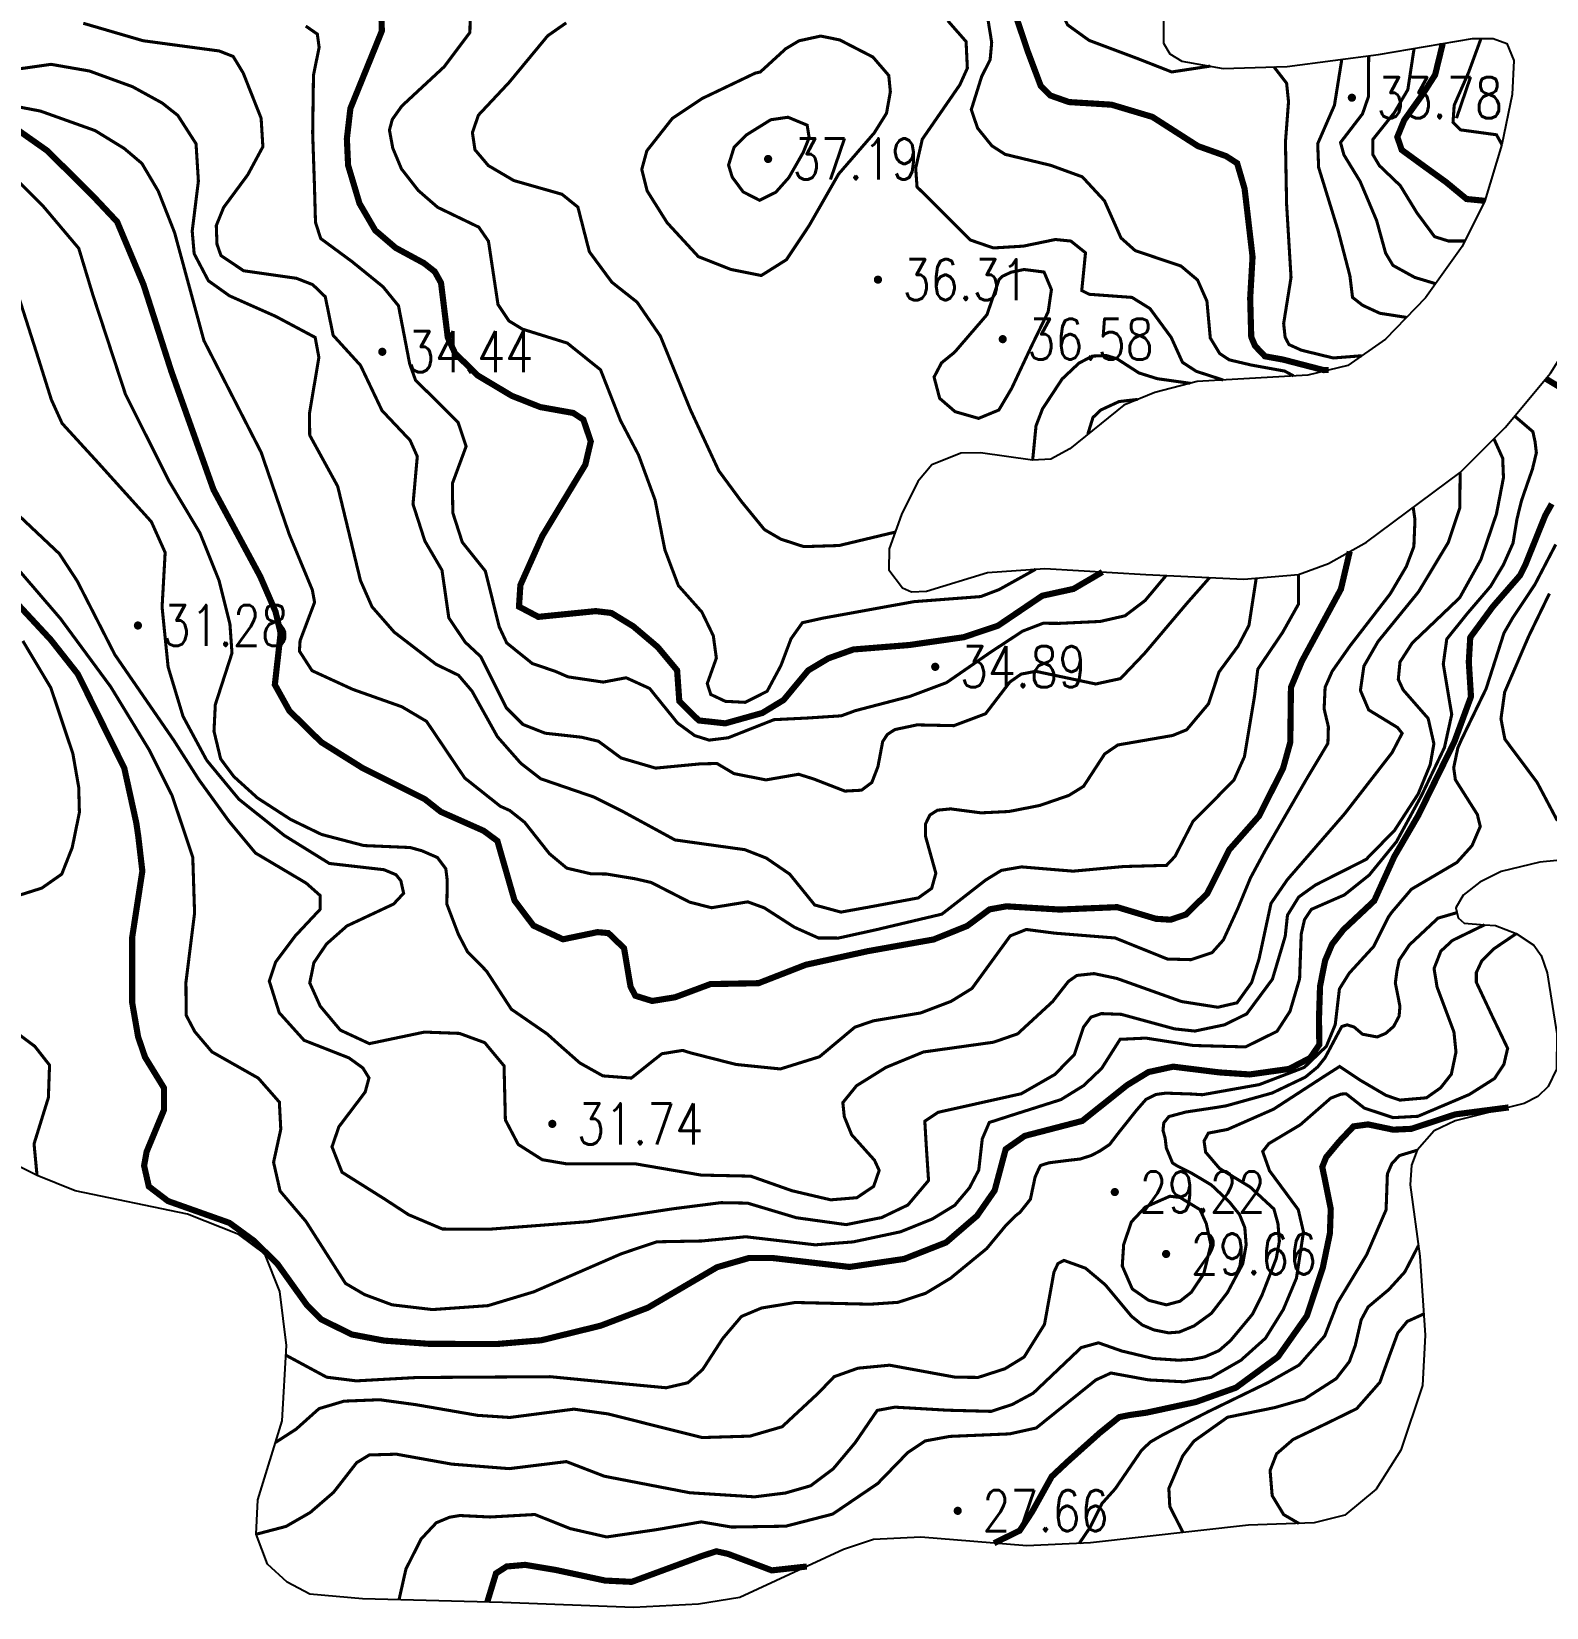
# Model space of a CAD drawing. Extents: x 404846 to 408477, y 3390929 to 3392894.
# Drawn here: x 405247.92 to 405284.89, y 3392330.29 to 3392368.75 of the extents above; entities that cross this region are included whole.
import ezdxf
from ezdxf.enums import TextEntityAlignment as Align

# ---------------------------------------------------------------- set-up
doc = ezdxf.new("R2010")
doc.units = 0
doc.header["$LTSCALE"] = 0.5
doc.layers.get('0').update_dxf_attribs({"linetype": 'CONTINUOUS'})
for name, color, linetype in [('DGX', 2, 'CONTINUOUS'), ('DMTZ', 3, 'CONTINUOUS'), ('GCD', 1, 'CONTINUOUS')]:
    doc.layers.add(name, color=color, linetype=linetype)
doc.styles.add('HZ', font='rs.shx', dxfattribs={"width": 0.8, "bigfont": 'hztxt.shx'})
doc.linetypes.add('1033B', pattern='A,1,[186,AAA.SHX,S=1,R=0,X=0,Y=0],1', length=2)

# ---------------------------------------------------------------- blocks, each defined once
blk = doc.blocks.new('GC200')
at = {"linetype": 'Continuous', "const_width": 0.2, "flags": 128}
blk.add_lwpolyline([(-0.1, 0, 1), (0.1, 0, 1)], format="xyb", close=True, dxfattribs=at)

msp = doc.modelspace()

# ---------------------------------------------------------------- linework, layer by layer
at = {"layer": 'DGX', "linetype": 'Continuous', "flags": 128}
for points, const_width, elevation in [([(405276.688, 3392367.908), (405275.746, 3392367.765), (405274.932, 3392368.084), (405273.73, 3392368.535), (405273.204, 3392368.914), (405273.022, 3392369.283), (405272.771, 3392370.382), (405272.296, 3392371.197), (405272.144, 3392371.642), (405272.231, 3392372.055), (405273.053, 3392373.731)], 0.075, 34.5), ([(405258.634, 3392369.654), (405258.617, 3392368.728), (405257.99, 3392367.893), (405256.954, 3392366.932), (405256.723, 3392366.607), (405256.653, 3392366.347), (405256.734, 3392365.907), (405256.947, 3392365.398), (405257.358, 3392364.871), (405257.832, 3392364.46), (405258.834, 3392363.977), (405259.07, 3392363.634), (405259.302, 3392362.091), (405259.57, 3392361.689), (405259.899, 3392361.489), (405260.994, 3392361.148), (405261.806, 3392360.495), (405262.292, 3392359.259), (405262.733, 3392358.417), (405263.136, 3392357.32), (405263.375, 3392356.105), (405263.706, 3392355.228), (405264.279, 3392354.584), (405264.558, 3392354.004), (405264.632, 3392353.46), (405264.41, 3392352.84), (405264.495, 3392352.574), (405264.851, 3392352.406), (405265.336, 3392352.381), (405265.871, 3392352.651), (405266.207, 3392353.277), (405266.454, 3392353.932), (405266.732, 3392354.324), (405267.231, 3392354.435), (405269.454, 3392354.838), (405271.084, 3392354.962), (405271.531, 3392355.132), (405272.427, 3392355.63)], 0.075, 35.5), ([(405271.884, 3392369.302), (405272.233, 3392368.265), (405272.549, 3392367.425), (405272.785, 3392367.19), (405273.239, 3392367.03), (405274.277, 3392366.966), (405275.274, 3392366.668), (405276.384, 3392365.957), (405277.075, 3392365.71), (405277.343, 3392365.537), (405277.525, 3392364.914), (405277.719, 3392363.252), (405277.661, 3392362.247), (405277.687, 3392361.297), (405277.78, 3392361.079), (405278.021, 3392360.826), (405278.458, 3392360.747), (405279.453, 3392360.489), (405279.578, 3392360.49)], 0.15, 35), ([(405276.672, 3392355.426), (405276.111, 3392354.791), (405275.083, 3392353.575), (405274.496, 3392352.96), (405273.891, 3392352.829), (405272.422, 3392353.139), (405272.069, 3392353.069), (405271.796, 3392352.877), (405271.203, 3392352.103), (405270.43, 3392351.812), (405269.531, 3392351.831), (405268.99, 3392351.717), (405268.805, 3392351.597), (405268.692, 3392351.425), (405268.575, 3392350.809), (405268.427, 3392350.426), (405268.176, 3392350.237), (405267.77, 3392350.215), (405267.004, 3392350.512), (405266.639, 3392350.626), (405265.842, 3392350.488), (405265.061, 3392350.642), (405264.649, 3392350.888), (405264.246, 3392350.88), (405263.149, 3392350.776), (405262.307, 3392351.023), (405261.753, 3392351.432), (405261.34, 3392351.53), (405260.453, 3392351.628), (405259.912, 3392351.841), (405259.506, 3392352.247), (405258.884, 3392353.493), (405258.501, 3392353.85), (405258.102, 3392354.443), (405257.936, 3392355.604), (405257.518, 3392356.317), (405257.228, 3392357.218), (405257.333, 3392358.38), (405257.157, 3392358.776), (405256.472, 3392359.501), (405255.947, 3392360.604), (405255.279, 3392361.338), (405255.087, 3392362.279), (405254.781, 3392362.574), (405254.381, 3392362.73), (405253.094, 3392362.913), (405252.541, 3392363.284), (405252.444, 3392363.561), (405252.427, 3392364.016), (405252.606, 3392364.458), (405253.196, 3392365.257), (405253.564, 3392365.94), (405253.521, 3392366.636), (405253.084, 3392367.739), (405252.839, 3392368.143), (405252.497, 3392368.277), (405250.64, 3392368.527), (405249.18, 3392368.953)], 0.075, 34), ([(405274.054, 3392355.562), (405273.348, 3392355.149), (405272.586, 3392354.982), (405271.502, 3392354.249), (405270.667, 3392353.97), (405269.342, 3392353.78), (405267.976, 3392353.671), (405267.368, 3392353.455), (405266.875, 3392353.161), (405266.272, 3392352.437), (405265.753, 3392352.121), (405264.849, 3392351.868), (405264.204, 3392351.939), (405263.728, 3392352.407), (405263.674, 3392353.162), (405263.2, 3392353.731), (405262.605, 3392354.235), (405262.07, 3392354.562), (405261.689, 3392354.607), (405260.288, 3392354.467), (405259.815, 3392354.716), (405259.849, 3392355.242), (405260.382, 3392356.437), (405261.434, 3392358.179), (405261.567, 3392358.746), (405261.387, 3392359.28), (405261.138, 3392359.443), (405260.333, 3392359.587), (405259.638, 3392359.862), (405258.807, 3392360.358), (405258.252, 3392360.904), (405258.076, 3392361.287), (405257.912, 3392362.618), (405257.759, 3392362.892), (405257.495, 3392363.099), (405256.807, 3392363.471), (405256.306, 3392363.899), (405255.922, 3392364.556), (405255.644, 3392365.487), (405255.614, 3392366.135), (405255.7, 3392366.874), (405256.468, 3392368.765), (405256.458, 3392369.096)], 0.15, 35), ([(405260.967, 3392368.963), (405260.515, 3392368.647), (405259.574, 3392367.51), (405258.825, 3392366.711), (405258.678, 3392366.285), (405258.74, 3392365.867), (405259.067, 3392365.48), (405259.686, 3392365.116), (405260.863, 3392364.78), (405261.252, 3392364.468), (405261.532, 3392363.378), (405262.082, 3392362.633), (405262.697, 3392362.147), (405263.265, 3392361.321), (405264.001, 3392359.516), (405264.69, 3392358.034), (405265.239, 3392357.289), (405265.805, 3392356.597), (405266.206, 3392356.363), (405266.766, 3392356.181), (405267.628, 3392356.208), (405268.997, 3392356.535)], 0.075, 36), ([(405277.003, 3392360.246), (405276.346, 3392360.459), (405276.009, 3392360.678), (405275.733, 3392361.287), (405275.215, 3392361.991), (405274.776, 3392362.263), (405273.733, 3392362.339), (405273.55, 3392362.431), (405273.642, 3392363.352), (405273.285, 3392363.638), (405272.908, 3392363.676), (405272.123, 3392363.514), (405271.393, 3392363.47), (405270.833, 3392363.663), (405270.211, 3392364.283), (405269.53, 3392364.96), (405269.497, 3392365.417), (405269.658, 3392366.123), (405270.575, 3392367.451), (405270.758, 3392367.857), (405270.727, 3392368.506), (405270.283, 3392369.013)], 0.075, 36), ([(405278.719, 3392360.348), (405278.502, 3392360.465), (405277.689, 3392360.612), (405277.151, 3392360.739), (405276.917, 3392360.893), (405276.687, 3392361.274), (405276.605, 3392362.173), (405276.377, 3392362.687), (405275.973, 3392363.028), (405274.855, 3392363.405), (405274.508, 3392363.714), (405274.106, 3392364.619), (405273.564, 3392365.205), (405272.793, 3392365.486), (405271.681, 3392365.754), (405271.357, 3392365.962), (405271.008, 3392366.394), (405270.854, 3392366.845), (405271.106, 3392367.65), (405271.314, 3392368.063), (405271.352, 3392368.485), (405271.264, 3392369.028)], 0.075, 35.5), ([(405254.61, 3392368.885), (405254.893, 3392368.689), (405254.937, 3392368.366), (405254.799, 3392367.685), (405254.779, 3392366.278), (405254.822, 3392365.015), (405254.848, 3392364.097), (405254.975, 3392363.7), (405255.742, 3392363.135), (405256.496, 3392362.523), (405256.874, 3392362.059), (405257.147, 3392360.641), (405257.289, 3392360.245), (405258.327, 3392359.216), (405258.525, 3392358.629), (405258.189, 3392357.72), (405258.2, 3392357.005), (405258.432, 3392356.286), (405258.993, 3392355.586), (405259.333, 3392354.222), (405259.516, 3392353.83), (405260.139, 3392353.329), (405260.701, 3392353.138), (405261.011, 3392353.003), (405261.871, 3392352.875), (405262.43, 3392352.981), (405263.003, 3392352.72), (405263.686, 3392351.875), (405264.105, 3392351.569), (405264.456, 3392351.459), (405264.92, 3392351.516), (405266.039, 3392351.958), (405266.846, 3392351.998), (405267.681, 3392352.052), (405268.025, 3392352.178), (405269.349, 3392352.524), (405270.25, 3392352.862), (405271.323, 3392353.603), (405272.107, 3392354.119), (405272.608, 3392354.311), (405272.993, 3392354.308), (405274.001, 3392354.355), (405274.606, 3392354.493), (405275.097, 3392354.866), (405275.608, 3392355.476)], 0.075, 34.5), ([(405283.295, 3392368.582), (405282.992, 3392367.753), (405282.64, 3392366.952), (405282.612, 3392366.537), (405282.798, 3392366.351), (405283.672, 3392366.232), (405283.803, 3392365.996)], 0.075, 32), ([(405282.185, 3392362.598), (405281.679, 3392362.75), (405281.146, 3392363.044), (405280.967, 3392363.343), (405280.748, 3392364.137), (405280.346, 3392365.091), (405279.948, 3392365.743), (405279.866, 3392366.044), (405280.403, 3392366.743), (405280.546, 3392367.158), (405280.553, 3392368.156)], 0.075, 33.5), ([(405281.661, 3392368.336), (405281.509, 3392367.334), (405281.18, 3392366.772), (405280.656, 3392366.119), (405280.655, 3392365.748), (405280.815, 3392365.479), (405281.325, 3392364.99), (405281.731, 3392364.326), (405282.162, 3392363.745), (405282.499, 3392363.639), (405282.904, 3392363.639)], 0.075, 33), ([(405283.385, 3392364.62), (405282.942, 3392364.664), (405282.444, 3392365.075), (405281.849, 3392365.505), (405281.359, 3392365.863), (405281.252, 3392366.178), (405281.419, 3392366.587), (405281.874, 3392367.225), (405282.175, 3392367.694), (405282.361, 3392368.457)], 0.15, 32.5), ([(405277.809, 3392355.413), (405277.631, 3392354.259), (405277.366, 3392353.754), (405276.901, 3392353.123), (405276.645, 3392352.347), (405276.112, 3392351.712), (405275.768, 3392351.572), (405274.432, 3392351.341), (405274.109, 3392351.121), (405273.595, 3392350.332), (405273.237, 3392350.11), (405272.525, 3392349.864), (405271.772, 3392349.717), (405271.092, 3392349.684), (405270.35, 3392349.781), (405270.029, 3392349.749), (405269.845, 3392349.632), (405269.736, 3392349.412), (405269.739, 3392349.106), (405269.989, 3392348.21), (405269.887, 3392347.841), (405269.56, 3392347.608), (405268.325, 3392347.379), (405267.673, 3392347.262), (405267.032, 3392347.436), (405266.424, 3392348.187), (405265.852, 3392348.58), (405265.327, 3392348.785), (405263.623, 3392349.023), (405262.354, 3392349.714), (405261.637, 3392350.072), (405260.345, 3392350.516), (405259.86, 3392350.893), (405259.288, 3392351.542), (405258.668, 3392352.656), (405258.339, 3392353.042), (405257.794, 3392353.307), (405256.769, 3392354.095), (405256.227, 3392354.714), (405255.945, 3392355.356), (405255.39, 3392357.653), (405254.707, 3392358.9), (405254.701, 3392359.432), (405254.931, 3392360.798), (405254.84, 3392361.287), (405253.875, 3392361.801), (405252.749, 3392362.302), (405252.235, 3392362.668), (405251.887, 3392363.33), (405251.839, 3392363.88), (405251.99, 3392365.102), (405251.933, 3392366.012), (405251.488, 3392366.704), (405251.106, 3392367.007), (405250.384, 3392367.404), (405249.33, 3392367.788), (405248.394, 3392367.951), (405246.62, 3392367.699)], 0.075, 33.5), ([(405280.385, 3392360.839), (405279.688, 3392360.785), (405278.909, 3392360.975), (405278.608, 3392361.112), (405278.514, 3392361.291), (405278.478, 3392361.625), (405278.658, 3392362.75), (405278.55, 3392364.536), (405278.522, 3392366.059), (405278.597, 3392367.038), (405278.55, 3392367.49), (405278.239, 3392367.892)], 0.075, 34.5), ([(405279.897, 3392368.073), (405279.718, 3392366.953), (405279.309, 3392366.013), (405279.332, 3392365.434), (405279.806, 3392363.899), (405280.095, 3392362.791), (405280.159, 3392362.263), (405280.404, 3392362.071), (405280.826, 3392361.876), (405281.476, 3392361.775)], 0.075, 34), ([(405245.064, 3392367.399), (405248.136, 3392366.81), (405249.469, 3392366.334), (405250.181, 3392365.897), (405250.612, 3392365.531), (405251.011, 3392364.856), (405251.409, 3392363.844), (405252.125, 3392361.209), (405253.522, 3392358.482), (405254.207, 3392356.482), (405254.771, 3392355.124), (405254.826, 3392354.823), (405254.472, 3392353.885), (405254.456, 3392353.631), (405254.764, 3392353.154), (405255.756, 3392352.698), (405256.957, 3392352.273), (405257.558, 3392351.917), (405258.49, 3392350.535), (405259.359, 3392349.845), (405259.592, 3392349.74), (405259.955, 3392349.45), (405260.558, 3392348.687), (405260.98, 3392348.335), (405261.567, 3392348.197), (405261.954, 3392348.191), (405262.646, 3392348.076), (405263.044, 3392347.984), (405263.982, 3392347.504), (405264.514, 3392347.369), (405265.398, 3392347.512), (405265.803, 3392347.365), (405266.54, 3392346.891), (405267.126, 3392346.63), (405267.612, 3392346.629), (405268.525, 3392346.83), (405270.136, 3392347.212), (405271.203, 3392348.043), (405271.588, 3392348.28), (405272.08, 3392348.365), (405273.338, 3392348.261), (405274.569, 3392348.374), (405275.619, 3392348.403), (405275.827, 3392348.623), (405276.265, 3392349.475), (405277.264, 3392350.483), (405277.521, 3392351.055), (405277.769, 3392352.547), (405277.847, 3392353.191), (405278.453, 3392354.088), (405278.839, 3392354.776), (405278.842, 3392355.503)], 0.075, 33), ([(405280.091, 3392356.062), (405279.876, 3392355.143), (405278.921, 3392353.38), (405278.656, 3392352.746), (405278.64, 3392351.406), (405278.463, 3392350.767), (405277.876, 3392349.606), (405277.147, 3392348.78), (405276.613, 3392347.715), (405276.095, 3392347.205), (405275.718, 3392347.076), (405275.36, 3392347.099), (405274.416, 3392347.383), (405273.012, 3392347.324), (405271.713, 3392347.403), (405271.301, 3392347.329), (405270.754, 3392346.924), (405269.935, 3392346.594), (405268.335, 3392346.31), (405266.814, 3392345.976), (405265.661, 3392345.527), (405264.487, 3392345.505), (405263.623, 3392345.183), (405263.065, 3392345.093), (405262.654, 3392345.221), (405262.537, 3392345.445), (405262.379, 3392346.382), (405261.996, 3392346.75), (405261.73, 3392346.773), (405260.889, 3392346.598), (405260.168, 3392346.932), (405259.706, 3392347.544), (405259.288, 3392348.998), (405258.951, 3392349.247), (405257.907, 3392349.71), (405257.512, 3392350.021), (405256.001, 3392350.775), (405254.988, 3392351.41), (405254.21, 3392352.174), (405253.856, 3392352.812), (405253.997, 3392354.069), (405253.874, 3392354.591), (405253.5, 3392355.452), (405252.359, 3392357.57), (405251.331, 3392360.455), (405250.652, 3392362.572), (405250.007, 3392364.109), (405249.391, 3392364.764), (405248.299, 3392365.844), (405247.555, 3392366.368)], 0.15, 32.5), ([(405247.444, 3392365.245), (405248.182, 3392364.512), (405249.071, 3392363.459), (405249.421, 3392362.303), (405250.211, 3392359.896), (405251.275, 3392357.775), (405252.03, 3392356.51), (405252.492, 3392355.359), (405252.76, 3392354.291), (405252.81, 3392353.583), (405252.403, 3392352.325), (405252.371, 3392351.676), (405252.533, 3392351.001), (405252.852, 3392350.573), (405253.434, 3392350.046), (405254.243, 3392349.522), (405254.998, 3392349.156), (405256.028, 3392348.886), (405257.157, 3392348.838), (405257.442, 3392348.76), (405257.822, 3392348.595), (405258.029, 3392348.319), (405258.065, 3392348.023), (405258.054, 3392347.458), (405258.336, 3392346.718), (405258.56, 3392346.29), (405259.021, 3392345.825), (405259.628, 3392344.892), (405260.504, 3392344.288), (405260.833, 3392343.992), (405261.301, 3392343.58), (405261.863, 3392343.265), (405262.557, 3392343.212), (405263.301, 3392343.805), (405263.809, 3392343.887), (405264.006, 3392343.826), (405265.111, 3392343.544), (405266.194, 3392343.434), (405267.15, 3392343.732), (405268.011, 3392344.453), (405268.462, 3392344.608), (405269.618, 3392344.801), (405270.361, 3392345.084), (405270.871, 3392345.399), (405271.805, 3392346.682), (405272.197, 3392346.838), (405272.892, 3392346.748), (405274.366, 3392346.63), (405275.64, 3392346.117), (405276.219, 3392346.101), (405276.73, 3392346.272), (405277.007, 3392346.583), (405277.357, 3392347.345), (405277.669, 3392348.098), (405278.032, 3392348.772), (405279.027, 3392350.492), (405279.558, 3392351.38), (405279.57, 3392351.782), (405279.466, 3392352.221), (405279.49, 3392352.747), (405279.661, 3392353.137), (405280.1, 3392353.762), (405281.08, 3392355.03), (405281.472, 3392355.696), (405281.656, 3392356.183), (405281.683, 3392356.835), (405281.64, 3392357.138)], 0.075, 32), ([(405247.551, 3392362.443), (405248.043, 3392360.905), (405248.401, 3392359.768), (405248.664, 3392359.188), (405249.549, 3392358.221), (405250.842, 3392356.788), (405251.179, 3392356.037), (405251.104, 3392354.706), (405251.251, 3392353.244), (405251.615, 3392352.039), (405252.193, 3392350.966)], 0.075, 31.5), ([(405276.2, 3392360.166), (405275.395, 3392360.279), (405274.947, 3392360.419), (405274.414, 3392360.763), (405274.156, 3392360.843), (405273.81, 3392360.831), (405273.48, 3392360.658), (405273.071, 3392360.272), (405272.592, 3392359.542), (405272.434, 3392359.129), (405272.352, 3392358.291)], 0.075, 36.5), ([(405284.877, 3392360.278), (405285.373, 3392359.979)], 0.15, 30), ([(405274.913, 3392359.773), (405274.46, 3392359.721), (405274.017, 3392359.516), (405273.824, 3392359.333), (405273.698, 3392358.927)], 0.075, 37), ([(405247.228, 3392356.048), (405248.623, 3392354.425), (405249.851, 3392352.759), (405250.784, 3392351.229), (405251.349, 3392350.104), (405251.853, 3392348.599), (405251.897, 3392347.238), (405251.686, 3392345.548), (405251.692, 3392344.744), (405251.901, 3392344.346), (405252.321, 3392343.851), (405253.453, 3392343.21), (405253.966, 3392342.625), (405254.001, 3392341.963), (405253.825, 3392341.156), (405253.984, 3392340.455), (405254.615, 3392339.713), (405255.58, 3392338.201), (405256.044, 3392337.929), (405256.718, 3392337.678), (405257.704, 3392337.562), (405259.058, 3392337.658), (405260.178, 3392337.996), (405262.315, 3392338.925), (405263.178, 3392339.216), (405264.274, 3392339.236), (405265.35, 3392339.339), (405267.045, 3392339.142), (405267.972, 3392339.214), (405269.127, 3392339.46), (405269.902, 3392339.772), (405270.449, 3392340.106), (405270.811, 3392340.535), (405271.036, 3392340.967), (405271.122, 3392341.727), (405271.293, 3392342.128), (405271.865, 3392342.312), (405273.042, 3392342.686), (405273.595, 3392343.027), (405274.037, 3392343.449), (405274.486, 3392344.157), (405275.116, 3392344.187), (405276.27, 3392344.007), (405277.546, 3392343.972), (405278.316, 3392344.352), (405278.633, 3392344.841), (405278.867, 3392345.633), (405278.907, 3392346.726), (405278.987, 3392347.079), (405279.155, 3392347.329), (405279.962, 3392347.682), (405280.567, 3392348.167), (405281.231, 3392348.98), (405281.836, 3392350.093), (405282.403, 3392351.278), (405282.58, 3392352.085), (405282.374, 3392353.315), (405282.459, 3392353.925), (405282.955, 3392354.542), (405283.528, 3392355.212), (405283.84, 3392355.735), (405284.076, 3392356.265), (405284.172, 3392356.853), (405284.284, 3392357.306), (405284.427, 3392357.721), (405284.55, 3392358.071), (405284.646, 3392358.472), (405284.614, 3392358.74), (405284.561, 3392358.986), (405284.118, 3392359.366)], 0.075, 30.5), ([(405283.61, 3392358.812), (405283.824, 3392358.337), (405283.843, 3392357.864), (405283.672, 3392356.98), (405283.293, 3392355.867), (405282.775, 3392354.934), (405281.616, 3392353.828), (405281.318, 3392353.366), (405281.276, 3392352.941), (405281.395, 3392352.684), (405282.005, 3392351.988), (405282.145, 3392351.371), (405282.055, 3392350.86), (405281.762, 3392350.146), (405281.187, 3392349.26), (405280.492, 3392348.549), (405279.255, 3392347.924), (405278.845, 3392347.63), (405278.571, 3392347.187), (405278.517, 3392346.675), (405278.204, 3392345.625), (405277.577, 3392344.779), (405277.036, 3392344.512), (405276.312, 3392344.359), (405275.816, 3392344.412), (405274.515, 3392344.767), (405274.029, 3392344.785), (405273.775, 3392344.699), (405273.594, 3392344.458), (405273.369, 3392343.784), (405272.891, 3392343.298), (405272.073, 3392342.829), (405270.044, 3392342.376), (405269.72, 3392342.16), (405269.753, 3392341.591), (405269.811, 3392340.712), (405269.307, 3392340.115), (405268.665, 3392339.807), (405267.797, 3392339.635), (405266.581, 3392339.804), (405265.394, 3392340.16), (405264.743, 3392340.171), (405263.568, 3392340.021), (405261.522, 3392339.709), (405259.077, 3392339.522), (405257.946, 3392339.528), (405257.119, 3392339.878), (405256.542, 3392340.255), (405255.495, 3392340.914), (405255.251, 3392341.534), (405255.42, 3392342.025), (405256.061, 3392342.871), (405256.154, 3392343.215), (405256.004, 3392343.459), (405255.665, 3392343.704), (405254.569, 3392344.134), (405253.963, 3392344.807), (405253.721, 3392345.577), (405253.877, 3392346.046), (405254.352, 3392346.679), (405254.965, 3392347.333), (405254.963, 3392347.666), (405254.62, 3392347.97), (405253.384, 3392348.703), (405252.736, 3392349.48), (405251.998, 3392350.5), (405251.391, 3392351.452), (405249.953, 3392353.541), (405249.034, 3392355.339), (405248.597, 3392356.007), (405247.385, 3392357.15)], 0.075, 31), ([(405282.786, 3392357.989), (405282.776, 3392357.12), (405282.496, 3392356.283), (405281.771, 3392355.079), (405280.781, 3392353.864), (405280.436, 3392353.264), (405280.351, 3392352.671), (405280.554, 3392352.196), (405281.259, 3392351.765), (405281.37, 3392351.626), (405281.126, 3392351.157), (405279.968, 3392349.664), (405278.568, 3392348.054), (405278.169, 3392347.475), (405277.878, 3392346.122), (405277.697, 3392345.544), (405277.34, 3392345.048), (405276.872, 3392344.94), (405275.986, 3392345.079), (405274.404, 3392345.644), (405273.849, 3392345.761), (405273.43, 3392345.716), (405273.223, 3392345.569), (405272.838, 3392345.077), (405271.985, 3392344.291), (405271.397, 3392344.087), (405269.685, 3392343.848), (405268.771, 3392343.472), (405268.054, 3392343.025), (405267.719, 3392342.613), (405267.754, 3392342.271), (405267.933, 3392341.83), (405268.492, 3392341.206), (405268.606, 3392340.958), (405268.471, 3392340.568), (405268.06, 3392340.292), (405267.424, 3392340.24), (405266.479, 3392340.462), (405265.47, 3392340.818), (405264.262, 3392340.844), (405262.647, 3392341.12), (405260.99, 3392341.116), (405260.382, 3392341.22), (405259.796, 3392341.592), (405259.483, 3392342.19), (405259.45, 3392343.51), (405258.979, 3392344.076), (405258.361, 3392344.302), (405257.507, 3392344.334), (405256.163, 3392344.052), (405255.455, 3392344.381), (405254.963, 3392344.967), (405254.708, 3392345.533), (405254.809, 3392346.028), (405255.117, 3392346.484), (405255.615, 3392346.924), (405256.755, 3392347.459), (405256.999, 3392347.721), (405256.932, 3392348.025), (405256.815, 3392348.173), (405256.522, 3392348.296), (405255.187, 3392348.449), (405254.09, 3392349.13), (405252.977, 3392350.018), (405252.193, 3392350.966)], 0.075, 31.5), ([(405285.022, 3392357.225), (405284.863, 3392356.943), (405284.382, 3392355.749), (405284.249, 3392355.481), (405283.585, 3392354.718), (405283.032, 3392353.965), (405282.997, 3392353.369), (405283.05, 3392352.519), (405282.644, 3392351.417), (405281.767, 3392349.628), (405281.177, 3392348.614), (405280.689, 3392347.538), (405279.937, 3392346.832), (405279.66, 3392346.479), (405279.489, 3392346.078), (405279.366, 3392345.451), (405279.341, 3392344.683), (405279.348, 3392344.028), (405279.126, 3392343.703), (405278.612, 3392343.435), (405277.649, 3392343.3), (405276.907, 3392343.35), (405275.782, 3392343.49), (405275.18, 3392343.359), (405274.655, 3392343.038), (405273.563, 3392342.166), (405272.16, 3392341.801), (405271.694, 3392341.476), (405271.424, 3392340.468), (405270.995, 3392339.851), (405270.239, 3392339.2), (405269.216, 3392338.798), (405267.883, 3392338.602), (405266, 3392338.821), (405265.434, 3392338.822), (405264.65, 3392338.596), (405262.961, 3392337.608), (405261.809, 3392337.169), (405260.361, 3392336.813), (405259.291, 3392336.723), (405257.633, 3392336.725), (405256.528, 3392336.804), (405255.733, 3392336.955), (405254.984, 3392337.325), (405254.639, 3392337.671), (405253.92, 3392338.675), (405253.347, 3392339.24), (405252.747, 3392339.678), (405251.248, 3392340.21), (405250.78, 3392340.567), (405250.665, 3392341.073), (405250.727, 3392341.415), (405251.152, 3392342.438), (405251.151, 3392342.969), (405250.689, 3392343.72), (405250.519, 3392344.218), (405250.375, 3392345.047), (405250.373, 3392346.64), (405250.622, 3392348.262), (405250.523, 3392349.111), (405250.475, 3392349.438), (405250.181, 3392350.777), (405249.047, 3392353.072), (405248.387, 3392353.908), (405246.673, 3392355.753)], 0.15, 30), ([(405254.126, 3392336.448), (405255.121, 3392335.912), (405255.845, 3392335.822), (405257.318, 3392335.904), (405260.578, 3392335.924), (405262.082, 3392335.778), (405263.406, 3392335.654), (405263.939, 3392335.777), (405264.298, 3392336.1), (405264.788, 3392336.857), (405265.245, 3392337.395), (405265.735, 3392337.6), (405266.555, 3392337.735), (405268.388, 3392337.693), (405269.068, 3392337.739), (405269.739, 3392337.959), (405270.348, 3392338.327), (405271.23, 3392339.051), (405271.697, 3392339.614), (405271.945, 3392339.859), (405272.044, 3392339.937), (405272.297, 3392340.255), (405272.412, 3392340.797), (405272.501, 3392340.995), (405272.546, 3392341.08), (405272.746, 3392341.143), (405273.178, 3392341.198), (405273.515, 3392341.237), (405273.786, 3392341.324), (405273.99, 3392341.431), (405274.23, 3392341.591), (405274.458, 3392341.889), (405274.896, 3392342.438), (405275.12, 3392342.693), (405275.361, 3392342.811), (405275.597, 3392342.844), (405276.222, 3392342.823), (405276.493, 3392342.805), (405277.882, 3392343.052), (405278.985, 3392343.474), (405279.521, 3392343.988), (405279.737, 3392344.516), (405279.839, 3392345.387), (405280.079, 3392345.772), (405280.673, 3392346.421), (405281.035, 3392347.143), (405281.121, 3392347.263), (405281.596, 3392347.82), (405282.706, 3392348.473), (405283.076, 3392348.885), (405283.277, 3392349.352), (405283.205, 3392349.645), (405282.669, 3392350.492), (405282.628, 3392350.784), (405282.729, 3392351.27), (405282.822, 3392351.479), (405283.42, 3392352.715), (405283.856, 3392354.074), (405284.065, 3392354.436), (405284.611, 3392355.259), (405285.119, 3392356.234)], 0.075, 29.5), ([(405284.964, 3392355.035), (405284.459, 3392353.994), (405283.872, 3392352.629), (405283.782, 3392351.979), (405283.877, 3392351.482), (405284.664, 3392350.428), (405285.159, 3392349.491)], 0.075, 29), ([(405247.705, 3392353.88), (405248.39, 3392352.734), (405248.927, 3392351.125), (405249.069, 3392350.309), (405249.086, 3392349.695), (405248.911, 3392348.838), (405248.655, 3392348.189), (405248.169, 3392347.848), (405246.834, 3392347.425)], 0.075, 29.5), ([(405282.708, 3392347.249), (405282.244, 3392347.114), (405281.547, 3392346.461), (405281.298, 3392346.089), (405281.243, 3392345.827), (405281.204, 3392345.534), (405281.316, 3392344.964), (405281.296, 3392344.724), (405281.164, 3392344.473), (405280.969, 3392344.302), (405280.76, 3392344.215), (405280.402, 3392344.282), (405280.198, 3392344.457), (405280.027, 3392344.511), (405279.896, 3392344.469), (405279.814, 3392344.319), (405279.489, 3392343.709), (405279.305, 3392343.48), (405279.005, 3392343.233), (405278.197, 3392342.847), (405277.074, 3392342.534), (405276.862, 3392342.499), (405276.091, 3392342.383), (405275.676, 3392342.272), (405275.553, 3392342.12), (405275.533, 3392341.936), (405275.586, 3392341.742), (405275.614, 3392341.505), (405275.766, 3392341.14), (405275.882, 3392341.066), (405276.222, 3392340.896), (405276.714, 3392340.603), (405277.155, 3392340.186), (405277.401, 3392339.881), (405277.53, 3392339.562), (405277.563, 3392339.14), (405277.479, 3392338.678), (405277.108, 3392337.98), (405276.715, 3392337.471), (405276.294, 3392337.165), (405275.931, 3392337.014), (405275.671, 3392336.994), (405275.316, 3392337.064), (405275.028, 3392337.185), (405274.764, 3392337.399), (405274.127, 3392338.164), (405273.643, 3392338.571), (405273.116, 3392338.762), (405272.97, 3392338.686), (405272.871, 3392338.474), (405272.641, 3392337.202), (405272.144, 3392336.405), (405271.676, 3392336.118), (405271.023, 3392335.907), (405270.462, 3392335.912), (405268.86, 3392336.205), (405268.09, 3392336.132), (405267.506, 3392335.924), (405267.12, 3392335.523), (405266.238, 3392334.703), (405265.453, 3392334.474), (405264.289, 3392334.439), (405261.979, 3392335.017), (405261.154, 3392335.132), (405259.59, 3392334.929), (405258.803, 3392334.981), (405257.3, 3392335.241), (405256.412, 3392335.362), (405255.545, 3392335.327), (405254.935, 3392335.145), (405254.374, 3392334.643), (405253.87, 3392334.318)], 0.075, 29), ([(405253.403, 3392332.08), (405254.128, 3392332.27), (405254.718, 3392332.609), (405255.29, 3392333.103), (405255.855, 3392333.828), (405256.162, 3392334.014), (405256.822, 3392334.033), (405258.178, 3392333.79), (405259.576, 3392333.68), (405260.972, 3392333.852), (405261.898, 3392333.495), (405263.983, 3392333.092), (405265.564, 3392332.992), (405266.321, 3392333.086), (405266.935, 3392333.263), (405267.485, 3392333.677), (405268.018, 3392334.311), (405268.558, 3392335.101), (405268.989, 3392335.181), (405270.274, 3392335.106), (405271.337, 3392335.078), (405271.854, 3392335.246), (405272.367, 3392335.523), (405273.538, 3392336.635), (405273.958, 3392336.751), (405274.527, 3392336.551), (405275.293, 3392336.368), (405275.913, 3392336.327), (405276.259, 3392336.348), (405276.549, 3392336.407), (405276.902, 3392336.561), (405277.182, 3392336.806), (405277.715, 3392337.447), (405277.95, 3392337.916), (405278.298, 3392338.811), (405278.374, 3392339.229), (405278.339, 3392339.66), (405278.24, 3392340.017), (405277.658, 3392340.555), (405276.912, 3392341.007), (405276.574, 3392341.404), (405276.535, 3392341.675), (405276.64, 3392341.868), (405277.108, 3392341.958), (405278.233, 3392342.453), (405279.464, 3392343.252), (405279.844, 3392343.494), (405280.358, 3392343.153), (405280.977, 3392342.79), (405281.313, 3392342.674), (405281.963, 3392342.73), (405282.309, 3392342.974), (405282.571, 3392343.307), (405282.684, 3392343.847), (405282.634, 3392344.336), (405282.222, 3392345.435), (405282.149, 3392345.886), (405282.314, 3392346.308), (405282.598, 3392346.571), (405283.382, 3392346.952)], 0.075, 28.5), ([(405284.156, 3392346.737), (405283.598, 3392346.359), (405283.315, 3392346.074), (405283.181, 3392345.788), (405283.181, 3392345.549), (405283.575, 3392344.71), (405283.945, 3392343.937), (405283.854, 3392343.548), (405283.626, 3392343.202), (405283.012, 3392342.812), (405281.756, 3392342.279), (405281.149, 3392342.246), (405280.446, 3392342.48), (405280.003, 3392342.828), (405279.881, 3392342.821), (405279.626, 3392342.721), (405278.886, 3392342.073), (405278.116, 3392341.612), (405277.966, 3392341.42), (405278.133, 3392340.95), (405278.835, 3392340), (405278.962, 3392339.453), (405278.79, 3392338.328), (405278.469, 3392337.562), (405278.034, 3392336.863), (405277.432, 3392336.323), (405276.705, 3392335.906), (405276.051, 3392335.799), (405275.179, 3392335.846), (405274.262, 3392336.014), (405273.895, 3392335.845), (405272.44, 3392334.673), (405271.794, 3392334.529), (405270.332, 3392334.467), (405269.73, 3392334.357), (405269.303, 3392334.072), (405268.57, 3392333.317), (405267.471, 3392332.571), (405266.327, 3392332.276), (405265, 3392332.255), (405264.263, 3392332.381), (405263.19, 3392332.194), (405261.955, 3392332.013), (405261.064, 3392332.217), (405260.202, 3392332.561), (405259.109, 3392332.5), (405258.374, 3392332.536), (405258.122, 3392332.495), (405257.796, 3392332.359), (405257.426, 3392331.963), (405257.056, 3392331.232), (405256.887, 3392330.482)], 0.075, 28), ([(405247.118, 3392344.641), (405247.996, 3392343.988), (405248.357, 3392343.528), (405248.329, 3392342.735), (405247.979, 3392341.606), (405248.052, 3392340.832)], 0.075, 29.5), ([(405271.409, 3392331.861), (405272.035, 3392332.167), (405272.336, 3392332.622), (405272.817, 3392333.487), (405273.206, 3392333.852), (405273.985, 3392334.549), (405274.466, 3392334.938), (405274.736, 3392334.991), (405275.134, 3392335.047), (405276.334, 3392335.306), (405277.313, 3392335.656), (405278.342, 3392336.412), (405279.045, 3392337.409), (405279.432, 3392338.578), (405279.607, 3392339.422), (405279.628, 3392340.018), (405279.421, 3392341.045), (405279.515, 3392341.28), (405279.837, 3392341.666), (405280.184, 3392342.033), (405280.538, 3392342.081), (405280.538, 3392342.081), (405281.153, 3392341.952), (405281.593, 3392341.973), (405282.665, 3392342.325), (405283.969, 3392342.495)], 0.15, 27.5), ([(405273.489, 3392331.856), (405273.746, 3392332.234), (405274.042, 3392332.827), (405274.368, 3392333.19), (405275, 3392334.113), (405275.218, 3392334.327), (405275.513, 3392334.497), (405276.642, 3392335.073), (405278.107, 3392335.786), (405278.855, 3392336.208), (405279.481, 3392336.921), (405279.795, 3392337.731), (405280.505, 3392338.903), (405280.978, 3392339.996), (405281.01, 3392340.874), (405281.118, 3392341.123), (405281.3, 3392341.319), (405281.74, 3392341.451)], 0.075, 27), ([(405281.766, 3392339.119), (405281.434, 3392338.479), (405281.048, 3392338.053), (405280.54, 3392337.626), (405280.371, 3392337.314), (405280.225, 3392336.682), (405280.082, 3392336.292), (405279.76, 3392335.876), (405278.988, 3392335.38), (405278.265, 3392335.171), (405277.109, 3392334.935), (405276.289, 3392334.352), (405276.289, 3392334.352), (405276.015, 3392333.992), (405275.676, 3392333.198), (405275.699, 3392332.756), (405276.023, 3392332.12)], 0.075, 26.5), ([(405278.853, 3392332.341), (405278.479, 3392332.558), (405278.198, 3392333.021), (405278.147, 3392333.635), (405278.305, 3392334.042), (405278.708, 3392334.392), (405279.542, 3392334.791), (405280.261, 3392335.144), (405280.827, 3392335.788), (405281.063, 3392336.444), (405281.264, 3392336.99), (405281.494, 3392337.272), (405281.898, 3392337.455)], 0.075, 26), ([(405266.839, 3392331.292), (405265.986, 3392331.197), (405264.913, 3392331.601), (405264.63, 3392331.663), (405264.262, 3392331.543), (405262.564, 3392330.917), (405261.916, 3392330.949), (405260.7, 3392331.21), (405259.964, 3392331.332), (405259.513, 3392331.292), (405259.254, 3392331.125), (405259.04, 3392330.422)], 0.15, 27.5)]:
    msp.add_lwpolyline(points, dxfattribs=dict(at, const_width=const_width, elevation=elevation))
at = {"layer": 'DGX', "linetype": 'Continuous', "const_width": 0.075, "flags": 128}
for points, elevation in [([(405265.582, 3392367.737), (405264.283, 3392367.116), (405263.561, 3392366.635), (405262.935, 3392365.84), (405262.811, 3392365.385), (405262.941, 3392364.865), (405263.429, 3392364.088), (405264.193, 3392363.258), (405264.985, 3392362.946), (405265.729, 3392362.797), (405266.342, 3392363.183), (405266.897, 3392364.016), (405267.617, 3392365.275), (405268.485, 3392366.277), (405268.785, 3392366.757), (405268.879, 3392367.282), (405268.84, 3392367.679), (405268.453, 3392368.129), (405267.644, 3392368.546), (405267.179, 3392368.641), (405266.649, 3392368.525), (405266.325, 3392368.331), (405265.705, 3392367.764), (405265.582, 3392367.737)], 36.5), ([(405265.96, 3392366.598), (405265.36, 3392366.225), (405265.066, 3392365.931), (405264.93, 3392365.493), (405265.018, 3392365.2), (405265.286, 3392364.838), (405265.687, 3392364.633), (405266.084, 3392364.83), (405266.404, 3392365.191), (405266.755, 3392365.807), (405266.897, 3392366.163), (405266.848, 3392366.466), (405266.38, 3392366.66), (405265.96, 3392366.598)], 37), ([(405271.533, 3392362.701), (405271.236, 3392361.84), (405270.446, 3392360.924), (405270.127, 3392360.665), (405269.946, 3392360.319), (405270.082, 3392359.8), (405270.458, 3392359.475), (405271.032, 3392359.311), (405271.527, 3392359.515), (405271.84, 3392360.044), (405272.322, 3392361.071), (405272.731, 3392361.912), (405272.81, 3392362.453), (405272.63, 3392362.882), (405272.144, 3392362.944), (405271.826, 3392362.878), (405271.617, 3392362.78), (405271.533, 3392362.701)], 36.5), ([(405275.7, 3392340.328), (405275.101, 3392340.063), (405274.762, 3392339.702), (405274.573, 3392339.148), (405274.539, 3392338.626), (405274.783, 3392338.066), (405275.183, 3392337.789), (405275.613, 3392337.677), (405275.948, 3392337.766), (405276.226, 3392337.986), (405276.529, 3392338.439), (405276.701, 3392339.144), (405276.589, 3392339.663), (405276.436, 3392340.001), (405275.949, 3392340.298), (405275.7, 3392340.328)], 29.5)]:
    msp.add_lwpolyline(points, close=True, dxfattribs=dict(at, elevation=elevation))
at = {"layer": 'DMTZ', "linetype": '1033B', "elevation": 29.804, "flags": 128}
msp.add_lwpolyline([(405240.21, 3392347.831), (405238.33, 3392348.931), (405237.655, 3392349.548), (405237.157, 3392350.803), (405236.624, 3392353.084), (405236.23, 3392355.486), (405236.019, 3392356.128), (405235.744, 3392356.57), (405234.969, 3392357.164), (405233.752, 3392357.814), (405232.006, 3392358.57), (405230.995, 3392358.879), (405228.806, 3392358.963), (405228.318, 3392359.061), (405227.968, 3392359.233), (405227.179, 3392360.065), (405226.024, 3392361.785), (405225.179, 3392363.809), (405225.079, 3392364.18), (405224.924, 3392364.831), (405224.887, 3392365.594), (405225.237, 3392367.112), (405225.755, 3392368.15), (405226.813, 3392369.867), (405228.519, 3392372.628), (405228.934, 3392373.527), (405229.128, 3392374.237), (405229.134, 3392375.748), (405228.859, 3392377.592), (405228.52, 3392378.808), (405228.024, 3392380.293), (405227.485, 3392381.694), (405227.012, 3392382.738), (405225.87, 3392384.764), (405224.913, 3392386.199), (405224.354, 3392386.744), (405223.478, 3392387.458), (405222.869, 3392387.896), (405222.771, 3392388.21), (405222.85, 3392388.523), (405222.999, 3392388.832), (405223.269, 3392389.014), (405223.669, 3392389.103), (405224.285, 3392389.142), (405224.475, 3392389.296), (405224.78, 3392389.767), (405225.432, 3392390.726), (405225.909, 3392391.674), (405227.183, 3392395.361), (405228.035, 3392397.607), (405228.409, 3392398.178), (405228.832, 3392398.506), (405229.443, 3392398.66), (405230.246, 3392398.738), (405231.14, 3392398.669), (405232.33, 3392398.446), (405235.773, 3392397.492), (405240.8, 3392395.926), (405242.196, 3392395.347), (405243.073, 3392394.8), (405243.992, 3392393.452), (405244.315, 3392393.095), (405245.027, 3392392.684), (405246.466, 3392392.086), (405248.473, 3392391.274), (405248.99, 3392390.91), (405249.248, 3392390.539), (405249.377, 3392389.914), (405249.397, 3392389.269), (405248.904, 3392387.386), (405248.816, 3392387.029), (405248.986, 3392386.41), (405249.436, 3392386.008), (405250.048, 3392385.671), (405250.625, 3392385.531), (405252.436, 3392385.314), (405253.157, 3392385.072), (405254.044, 3392384.67), (405254.902, 3392384.196), (405255.543, 3392383.755), (405256.542, 3392382.832), (405257.454, 3392381.799), (405258.064, 3392380.856), (405258.419, 3392380.462), (405259.234, 3392380.051), (405260.585, 3392379.602), (405263.215, 3392378.914), (405264.734, 3392378.412), (405265.514, 3392378.348), (405266.236, 3392378.581), (405266.684, 3392378.878), (405267.188, 3392380.084), (405267.422, 3392380.198), (405267.842, 3392380.251), (405269.174, 3392380.158), (405271.148, 3392379.955), (405273.933, 3392379.576), (405275.596, 3392379.491), (405276.631, 3392379.091), (405277.556, 3392378.522), (405278.103, 3392377.974), (405278.258, 3392377.432), (405278.3, 3392376.722), (405278.003, 3392375.339), (405277.137, 3392373.155), (405275.73, 3392370.188), (405275.545, 3392369.152), (405275.548, 3392368.464), (405275.703, 3392368.205), (405275.992, 3392368.031), (405276.999, 3392367.853), (405278.56, 3392367.902), (405280.796, 3392368.187), (405283.086, 3392368.581), (405283.593, 3392368.582), (405283.928, 3392368.463), (405284.092, 3392368.044), (405284.054, 3392367.218), (405283.803, 3392365.996), (405283.385, 3392364.62), (405282.838, 3392363.503), (405281.936, 3392362.252), (405280.96, 3392361.24), (405280.042, 3392360.6), (405279.067, 3392360.368), (405276.365, 3392360.209), (405275.337, 3392359.945), (405274.576, 3392359.635), (405273.256, 3392358.57), (405272.793, 3392358.318), (405272.352, 3392358.291), (405271.082, 3392358.468), (405270.598, 3392358.463), (405269.893, 3392358.177), (405269.547, 3392357.768), (405269.151, 3392356.961), (405268.851, 3392356.131), (405268.838, 3392355.611), (405269.174, 3392355.179), (405269.396, 3392355.081), (405269.759, 3392355.09), (405271.248, 3392355.546), (405272.651, 3392355.646), (405275.117, 3392355.499), (405277.505, 3392355.386), (405278.842, 3392355.503), (405279.57, 3392355.771), (405280.497, 3392356.29), (405282.786, 3392357.989), (405283.887, 3392359.088), (405284.988, 3392360.411), (405285.679, 3392361.516), (405287.054, 3392364.045), (405287.376, 3392364.551), (405287.649, 3392364.755), (405287.853, 3392364.691), (405288.296, 3392364.281), (405288.612, 3392363.272), (405288.852, 3392362.766), (405289.183, 3392362.498), (405289.838, 3392362.318), (405291.78, 3392362.336), (405292.178, 3392362.179), (405292.347, 3392361.713), (405292.608, 3392361.352), (405293.396, 3392361.29), (405295.696, 3392360.14), (405296.335, 3392359.708), (405296.64, 3392359.361), (405296.727, 3392358.832), (405296.598, 3392357.231), (405296.249, 3392356.036), (405295.459, 3392354.098), (405294.623, 3392352.25), (405293.898, 3392350.897), (405293.077, 3392349.792), (405292.331, 3392349.076), (405291.026, 3392348.579), (405289.789, 3392348.449), (405287.47, 3392348.55), (405285.892, 3392348.592), (405284.733, 3392348.48), (405283.783, 3392348.253), (405283.266, 3392347.989), (405282.86, 3392347.678), (405282.682, 3392347.369), (405282.737, 3392347.119), (405282.885, 3392346.995), (405283.382, 3392346.952), (405283.649, 3392346.939), (405284.156, 3392346.737), (405284.583, 3392346.459), (405284.763, 3392346.2), (405284.913, 3392345.777), (405285.145, 3392344.293), (405285.139, 3392343.432), (405284.931, 3392343.009), (405284.68, 3392342.759), (405284.35, 3392342.591), (405282.661, 3392342.169), (405282.152, 3392341.925), (405281.74, 3392341.451), (405281.599, 3392341.085), (405281.566, 3392340.605), (405281.8, 3392338.869), (405281.934, 3392336.936), (405281.87, 3392335.707), (405281.339, 3392334.129), (405280.739, 3392333.18), (405279.973, 3392332.547), (405279.22, 3392332.354), (405277.623, 3392332.298), (405273.762, 3392331.869), (405272.213, 3392331.797), (405269.625, 3392332.004), (405268.464, 3392331.954), (405267.736, 3392331.708), (405265.208, 3392330.534), (405264.2, 3392330.375), (405262.607, 3392330.292), (405259.41, 3392330.411), (405255.995, 3392330.507), (405254.707, 3392330.616), (405254.153, 3392330.91), (405253.674, 3392331.35), (405253.403, 3392332.08), (405253.439, 3392332.917), (405254.033, 3392334.847), (405254.14, 3392336.685), (405253.974, 3392338.004), (405253.612, 3392338.925), (405252.974, 3392339.391), (405251.727, 3392339.894), (405248.986, 3392340.459), (405248.052, 3392340.832), (405246.179, 3392341.777), (405243.644, 3392343.017), (405242.407, 3392343.807), (405241.998, 3392344.266), (405241.602, 3392344.908), (405240.21, 3392347.831)], close=True, dxfattribs=at)

# ---------------------------------------------------------------- block references
at = {"layer": 'GCD', "linetype": 'Continuous'}
ref = msp.add_blockref('GC200', (405280.143, 3392367.136, 33.779), dxfattribs=dict(at, xscale=0.5, yscale=0.5, zscale=0.5))
ref.add_attrib('height', '33.78', dxfattribs={"linetype": 'Continuous', "height": 1, "style": 'HZ', "width": 0.8}).set_placement((405280.743, 3392367.136, 33.779), align=Align.MIDDLE_LEFT)
ref = msp.add_blockref('GC200', (405265.895, 3392365.641, 37.186), dxfattribs=dict(at, xscale=0.5, yscale=0.5, zscale=0.5))
ref.add_attrib('height', '37.19', dxfattribs={"linetype": 'Continuous', "height": 1, "style": 'HZ', "width": 0.8}).set_placement((405266.495, 3392365.641, 37.186), align=Align.MIDDLE_LEFT)
ref = msp.add_blockref('GC200', (405268.576, 3392362.696, 36.305), dxfattribs=dict(at, xscale=0.5, yscale=0.5, zscale=0.5))
ref.add_attrib('height', '36.31', dxfattribs={"linetype": 'Continuous', "height": 1, "style": 'HZ', "width": 0.8}).set_placement((405269.176, 3392362.696, 36.305), align=Align.MIDDLE_LEFT)
ref = msp.add_blockref('GC200', (405271.621, 3392361.244, 36.576), dxfattribs=dict(at, xscale=0.5, yscale=0.5, zscale=0.5))
ref.add_attrib('height', '36.58', dxfattribs={"linetype": 'Continuous', "height": 1, "style": 'HZ', "width": 0.8}).set_placement((405272.221, 3392361.244, 36.576), align=Align.MIDDLE_LEFT)
ref = msp.add_blockref('GC200', (405256.479, 3392360.936, 34.441), dxfattribs=dict(at, xscale=0.5, yscale=0.5, zscale=0.5))
ref.add_attrib('height', '34.44', dxfattribs={"linetype": 'Continuous', "height": 1, "style": 'HZ', "width": 0.8}).set_placement((405257.079, 3392360.936, 34.441), align=Align.MIDDLE_LEFT)
ref = msp.add_blockref('GC200', (405250.514, 3392354.256, 31.278), dxfattribs=dict(at, xscale=0.5, yscale=0.5, zscale=0.5))
ref.add_attrib('height', '31.28', dxfattribs={"linetype": 'Continuous', "height": 1, "style": 'HZ', "width": 0.8}).set_placement((405251.114, 3392354.256, 31.278), align=Align.MIDDLE_LEFT)
ref = msp.add_blockref('GC200', (405269.974, 3392353.248, 34.892), dxfattribs=dict(at, xscale=0.5, yscale=0.5, zscale=0.5))
ref.add_attrib('height', '34.89', dxfattribs={"linetype": 'Continuous', "height": 1, "style": 'HZ', "width": 0.8}).set_placement((405270.574, 3392353.248, 34.892), align=Align.MIDDLE_LEFT)
ref = msp.add_blockref('GC200', (405260.628, 3392342.094, 31.739), dxfattribs=dict(at, xscale=0.5, yscale=0.5, zscale=0.5))
ref.add_attrib('height', '31.74', dxfattribs={"linetype": 'Continuous', "height": 1, "style": 'HZ', "width": 0.8}).set_placement((405261.228, 3392342.094, 31.739), align=Align.MIDDLE_LEFT)
ref = msp.add_blockref('GC200', (405274.357, 3392340.43, 29.217), dxfattribs=dict(at, xscale=0.5, yscale=0.5, zscale=0.5))
ref.add_attrib('height', '29.22', dxfattribs={"linetype": 'Continuous', "height": 1, "style": 'HZ', "width": 0.8}).set_placement((405274.957, 3392340.43, 29.217), align=Align.MIDDLE_LEFT)
ref = msp.add_blockref('GC200', (405275.609, 3392338.919, 29.655), dxfattribs=dict(at, xscale=0.5, yscale=0.5, zscale=0.5))
ref.add_attrib('height', '29.66', dxfattribs={"linetype": 'Continuous', "height": 1, "style": 'HZ', "width": 0.8}).set_placement((405276.209, 3392338.919, 29.655), align=Align.MIDDLE_LEFT)
ref = msp.add_blockref('GC200', (405270.523, 3392332.651, 27.662), dxfattribs=dict(at, xscale=0.5, yscale=0.5, zscale=0.5))
ref.add_attrib('height', '27.66', dxfattribs={"linetype": 'Continuous', "height": 1, "style": 'HZ', "width": 0.8}).set_placement((405271.123, 3392332.651, 27.662), align=Align.MIDDLE_LEFT)

doc.saveas('drawing.dxf')
